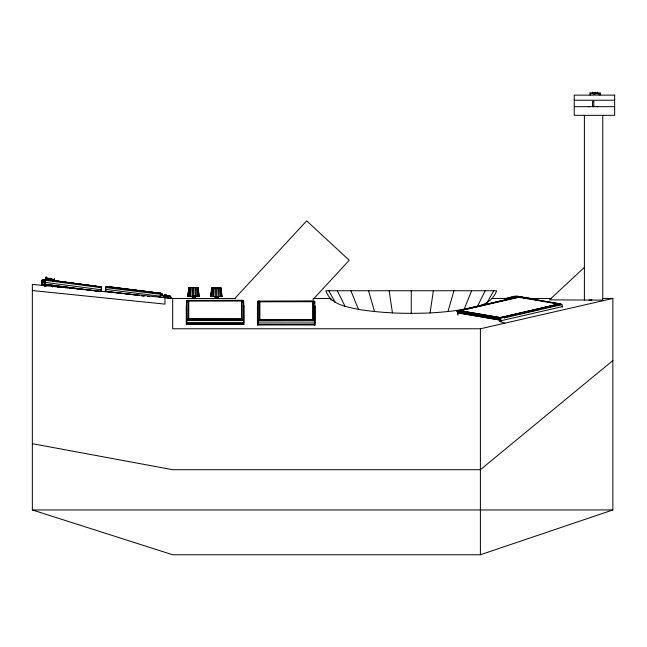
<?xml version="1.0" encoding="UTF-8"?>
<svg xmlns="http://www.w3.org/2000/svg" width="647" height="647" viewBox="0 0 647 647"><rect width="100%" height="100%" fill="white"/><g stroke="black" fill="none" stroke-linecap="round" stroke-linejoin="round"><path stroke-width="0.97" d="M313.294 319.755L312.695 319.731M193.615 287.575L193.55 298.186M216.478 287.842L216.3 298.453M500.285 317.814L559.89 303.783L518.813 296.771L457.114 310.835M458.626 310.875L518.862 296.811L518.805 297.313L460.292 310.722M257.846 320.904L257.805 301.817M192.604 287.575L192.329 298.186M215.16 296.528L215.467 287.842M500.543 321.745L500.244 317.612L459.087 310.641M518.854 296.819L558.943 303.815M462.249 309.945L461.659 309.759L461.723 310.439M190.687 296.261L191.334 287.575M213.55 296.528L214.189 287.842M457.704 313.852C457.793 313.011 457.122 310.334 458.505 310.859L518.829 296.933M504.49 317.758L503.989 316.973M166.789 295.994L170.452 296.601L171.463 298.291L166.958 297.838L167.144 296.213M189.644 296.261L190.501 287.575M212.499 296.528L213.364 287.842M166.958 297.838L167.12 296.261M169.271 296.649L169.336 295.986A1.181 1.027 -84.2 0 1 168.835 295.938A1.181 1.027 -84.2 0 1 168.333 295.889M42.937 281.857L42.969 281.615M562.251 306.646L500.818 320.791L500.932 321.3L500.705 318.696M558.798 304.122L518.797 297.248M104.838 291.781L104.895 291.279M105.785 287.139L105.396 290.212L105.558 289.33L159.995 296.189M105.785 286.783L105.445 290.171L105.558 289.532M105.801 289.557L105.647 291.603M105.598 291.611L105.882 289.476M106.31 287.325L106.448 286.508M106.642 287.244L106.82 286.605M161.418 294.345L161.491 293.463M162.203 294.328L162.146 294.83L162.211 293.981M188.544 296.261L189.636 287.575M211.407 296.528L212.491 287.842M313.391 301.267L313.383 319.569L312.671 319.699L312.671 301.745L314.24 301.162L258.323 301.162M106.027 287.519L106.698 287.397M105.574 291.49L139.534 295.396M107.143 286.977C106.286 286.314 106.512 287.519 107.265 286.467L161.063 293.301L106.375 286.661M107.038 286.54L107.895 287.009L107.418 286.629M161.321 294.482L162.009 294.369L161.354 294.288M45.403 281.728L45.403 281.308M101.377 289.775L44.999 282.367L44.417 283.022L44.942 279.73M44.837 280.539L45.897 278.161L45.808 278.711M44.966 282.812L44.999 282.367L44.125 285.998M45.217 280.353L45.419 279.625L46.689 279.682L100.455 286.734M44.991 284.389L45.605 280.369L45.153 280.515M46.131 280.361L46.705 279.512L100.309 286.88M46.713 279.836L47.344 279.933M46.455 284.793L46.891 284.631M47.231 284.955L68.024 287.689M100.722 287.64L100.867 286.912L46.479 279.747M100.851 287.478L100.835 286.815M100.819 291.603L101.045 289.84M101.215 288.57L101.336 287.203M100.859 291.684L101.086 289.937M101.272 288.538L101.409 287.761M101.328 290.293L101.757 287.672M44.53 282.844L41.861 282.699C41.756 284.729 41.157 279.658 42.613 280.58L42.815 279.795M42.079 280.685L42.233 279.925L42.144 280.45M42.435 280.814L41.804 284.615M42.346 281.647L41.893 284.858M42.532 282.577L42.443 283.095L42.767 279.827M42.961 280.62L43.05 279.989M43.139 280.588L42.5 284.607M43.317 280.426L43.462 279.722L43.3 280.491M43.672 280.58L43.81 279.86M188.002 296.261L189.207 287.575M210.865 296.528L212.07 287.842M187.832 296.261L189.07 287.575M210.696 296.528L211.933 287.842M430.053 312.938C445.993 311.975 461.958 310.423 477.437 306.346C486.002 304.333 493.596 299.302 496.645 290.746L325.87 290.746C330.455 304.543 346.153 306.783 358.446 309.355C382.102 313.213 406.146 313.908 430.053 312.938L433.361 290.746M186.943 324.414L187.04 322.133M258.096 324.94L258.193 322.699M242.431 319.278L188.026 319.238L188.034 300.378M259.876 319.731L259.188 319.569L259.188 301.235L258.355 301.203M188.123 300.661L188.746 300.904L188.746 319.165L188.123 319.311M187.193 319.416L187.193 320.071M258.379 319.917L258.371 320.597M314.774 301.737L314.725 301.219M258.347 303.022L258.347 302.367C260.021 302.772 258.663 299.731 258.905 302.327M187.962 300.58L187.962 301.567L187.97 300.548L242.504 300.426L242.293 301.567M187.226 300.362L188.73 300.871L241.533 300.871L243.029 300.362M243.62 302.206L243.102 302.214M257.789 301.971L257.797 323.516L257.878 322.966L314.717 322.974M243.296 320.427L242.674 320.152M314.45 320.952L313.827 320.677M44.101 285.764L44.95 282.092M45.573 279.69L46.204 276.803L45.557 279.447M52.472 286.969L52.917 285.092M53.952 280.588L54.348 278.679L54.178 279.318M45.452 279.949L46.188 279.779M164.039 295.663L160.302 295.574L158.976 297.022L163.489 297.483L164.014 295.711M164.637 295.889C168.649 300.143 163.602 291.473 165.309 296.973A0.841 0.841 0 0 1 164.71 295.687M186.676 322.974L186.724 322.441L243.563 322.449M486.633 304.559L487.126 302.65L493.742 290.746M99.695 286.783L100.277 286.686M186.651 320.427L186.611 300.378L243.555 300.354L243.62 322.99L243.636 301.081M314.79 323.443L314.782 301.971M447.959 311.579L453.951 290.746M186.684 322.934L186.651 301.073M257.789 303.022L258.29 303.087L258.379 302.295M106.998 286.613L161.232 293.374M562.211 306.646L562.348 307.115L562.13 304.527M105.776 287.705L105.785 287.179M105.687 287.575L162.316 294.539M105.736 291.199L138.515 295.388M43.915 284.874L42.031 284.567M187.994 319.206L242.261 319.206L242.261 300.475M464.069 309.355L471.639 290.746M559.493 304.454L559.518 304.947M161.022 293.39L160.31 293.423M46.705 279.617L47.36 279.868M44.344 280.426L44.853 280.41M42.071 280.58L42.605 280.612M477.437 306.346L485.21 290.746M257.789 302.537L257.862 301.203M504.393 317.224L500.212 318.292L457.251 310.932M44.611 284.656L45.314 280.264M457.008 310.892L457.097 311.587M107.362 286.815L107.895 287.058M234.699 298.59L306.678 220.862L349.275 260.304L312.946 299.537M258.986 319.877L313.415 319.739M101.223 287.252L98.223 286.847M584.395 267.357L549.489 299.868L602.786 300.111M612.855 360.541L480.406 469.698L172.692 469.698L32.35 443.688M259.115 301.421L313.633 301.219M186.643 302.206L187.751 301.462M258.29 303.055L257.805 303.055M457.906 310.697L458.561 310.722M560.569 303.944L560.779 304.575M257.441 325.239L257.441 305.942M313.803 319.869L313.9 320.548M315.129 325.239L315.178 305.966M186.279 305.085L186.279 324.713M242.649 319.335L242.746 320.022L242.69 319.432M243.976 324.713L243.976 305.085M107.208 286.621L107.912 286.993M559.946 303.839L499.581 317.847L500.171 317.879M235.338 298.469L172.692 298.461L32.35 284.389L32.35 509.949L172.692 554.762L480.406 554.762L612.855 509.949L612.855 298.461L602.786 298.461M45.031 280.499L46.139 280.442M45.177 284.179L44.611 284.421L73.912 288.206M45.702 284.454L46.155 284.308M46.81 284.623L46.374 284.761L68.032 287.624M99.97 286.88L100.431 286.718M558.838 304.147L559.776 304.098M243.337 320.322L186.918 320.378L187.59 320.152M314.491 320.847L258.08 320.912L258.743 320.677M242.674 301.316L243.329 301.154M505.17 298.607L514.866 296.189M506.083 298.607L514.891 296.35M508.121 298.534L514.988 296.787M559.89 303.783L500.317 317.556L459.176 310.511M503.18 317.313L517.754 313.949M519.695 313.504L523.585 312.606M525.526 312.161L540.099 308.805M542.04 308.36L545.931 307.462M547.872 307.018L559.526 304.325M503.196 317.515L509.027 316.173M510.968 315.72L514.858 314.822M516.799 314.377L534.285 310.35M542.057 308.562L545.947 307.665M547.888 307.22L559.55 304.527M505.202 317.224L509.092 316.294M516.856 314.491L520.762 313.609M522.679 313.148L534.382 310.471M536.282 310.018L540.221 309.129M547.936 307.333L551.891 306.435M553.759 305.991L559.671 304.648M504.159 317.903L561.717 304.68L560.674 304.721M172.692 298.461L172.692 328.773L480.406 328.773L612.855 298.461M503.431 316.973L503.989 317.006M43.592 279.844L44.247 279.73M44.683 284.656L41.966 284.494L44.02 284.769M41.926 284.607L42.702 284.389M43.017 284.64L43.681 284.526M44.328 284.842L43.713 285.101M504.409 317.256L504.514 317.75M588.883 300.111L591.859 299.909M458.561 311.49L457.534 311.53L500.293 318.931M591.309 93.047L594.108 93.047M596.008 93.047L598.807 93.047M590.104 93.548L600.012 93.548M593.404 94.058L594.973 94.058L594.973 92.238M598.443 94.058L600.012 94.058M574.229 100.236L614.65 100.236M574.229 106.666L614.65 106.666M588.681 106.706L589.377 106.706M592.846 106.706L593.534 106.706M597.003 106.706L597.699 106.706M220.95 287.842L211.82 287.842L210.574 296.528L222.075 296.528M199.211 296.261L187.687 296.261L188.981 287.575L198.087 287.575L199.187 296.261M313.14 298.461L330.318 298.469L331.321 300.216M492.197 298.477L513.128 298.469M526.076 298.469L550.993 298.469M188.665 300.693L241.598 300.693M242.512 301.502L243.07 301.478L243.07 302.189M259.819 301.534L312.752 301.534M259.188 301.276L259.876 301.785L312.687 301.712M186.668 302.222L187.137 302.222M243.126 302.222L243.595 302.222M314.28 303.055L314.749 303.055L314.24 302.335L313.439 302.367L313.666 301.3M242.593 319.481L187.662 319.481L242.593 319.691M259.188 319.569L313.383 319.569M187.04 320.297L243.248 320.297M188.091 323.88L242.18 323.88M187.04 324.147L243.248 324.147M187.015 324.26L243.248 324.26M258.193 324.681L314.402 324.681M258.169 324.794L314.402 324.794M32.35 509.949L612.855 509.949M162.049 295.202L163.44 295.339M167.468 295.736L170.25 296.011M162.704 295.776L163.497 295.849M160.634 295.105L163.416 295.38M167.444 295.792L170.226 296.075M163.594 296.415L163.942 296.455A1.44 1.44 0 0 0 166.182 297.418A1.44 1.44 0 0 0 166.109 294.983A1.44 1.44 0 0 0 163.934 296.075M32.35 290.543L164.936 304.114L164.936 297.685M161.807 293.884C161.329 294.272 162.446 294.442 161.216 293.568L161.782 293.609M109.828 287.147L124.159 288.942M125.68 289.144L129.133 289.565M130.637 289.767L134.115 290.228M135.587 290.39L139.097 290.843M140.545 291.021L149.465 292.145M151.398 292.468L155.062 292.824M156.396 293.018L160.052 293.455M109.796 287.357L112.861 287.648M114.754 287.98L117.803 288.271M119.711 288.602L121.693 288.853M125.655 289.338L127.677 289.516M130.613 289.969L133.096 290.228M135.563 290.6L138.547 290.883M140.52 291.231L143.48 291.506M145.47 291.854L148.422 292.129M151.39 292.501L153.42 292.808M156.372 293.228L158.353 293.471M161.208 293.738L161.799 293.649M141.491 295.647L144.507 296.027M147.443 296.391L149.489 296.649M141.499 295.76L143.497 296.011M109.238 291.837L111.333 292.072M111.454 292.307L109.214 292.023L111.187 292.331M48.282 280.078L56.2 281.113M58.149 281.38L61.158 281.768M63.131 282.027L66.131 282.399M68.089 282.674L71.121 283.054M73.038 283.329L81.093 284.397M82.937 284.631L86.083 285.052M87.895 285.278L96.055 286.33M97.794 286.581L100.754 286.953M47.263 280.151L49.245 280.41M76.969 284.057L78.95 284.316M91.825 286.006L94.373 286.33M45.484 280.353L100.422 287.575M100.835 291.49L44.651 284.316L99.824 291.473M76.362 288.505L78.918 288.861M70.013 287.883L73.483 288.344M78.926 289.055L76.92 288.772L78.918 289.12M70.005 287.947L72.974 288.336M188.73 319.125L188.034 319.036L242.229 319.036L241.517 319.149L241.517 300.92L242.132 300.661M43.681 280.661L43.034 280.572L45.128 280.855M51.606 285.594L62.541 287.05M64.522 287.317L66.512 287.583M70.474 288.109L72.48 288.384M42.597 284.494L44.586 284.761M52.544 285.828L62.5 287.163M64.49 287.43L66.479 287.697M70.458 288.23L72.448 288.497M52.108 285.909L55.076 286.306M59.419 286.888L57.057 286.572L59.031 286.896M52.1 285.974L55.068 286.37M52.472 286.152L54.445 286.475M57.421 286.815L59.451 287.066M457.097 311.385L456.96 310.892M516.832 296.116L531.761 298.582M516.848 296.277L518.845 296.633M520.803 296.981L522.825 297.296M524.741 297.636L530.783 298.607M515.877 295.849L515.958 296.52L520.9 297.361M522.873 297.693L524.854 298.016M526.828 298.34L528.801 298.671M460.615 311.207L462.597 311.547M464.578 311.886L473.499 313.407M479.451 314.426L481.433 314.765M483.414 315.105L485.396 315.445M487.377 315.776L489.358 316.116M494.316 316.965L496.298 317.305M498.287 317.645L500.268 317.984M500.713 318.753L500.252 318.575M458.488 311.83L499.524 318.809M458.666 312.962L499.654 319.958M458.658 313.043L499.646 320.039M50.037 279.48L50.935 279.666L49.843 279.399M44.15 285.925L45.961 286.338M47.894 278.986L48.735 279.197M186.934 301.154L187.59 301.316M499.314 321.316L504.83 323.185M187.614 319.335L187.573 320.071M258.768 319.869L258.671 320.548M101.223 286.823L101.191 287.567M314.458 324.931L314.45 323.112M257.838 301.219L257.821 301.761M243.321 324.414L243.296 322.578M243.248 324.519L243.151 322.117M314.191 319.942L314.191 320.597M243.078 320.103L243.07 319.416M259.884 301.712L259.9 319.699M561.281 304.527L561.224 303.904M166.012 295.663L166.19 296.043A0.841 0.841 0 0 0 165.883 295.493M171.495 298.218L170.484 296.536L166.813 295.938M328.773 290.746L335.389 302.65M337.305 290.746L345.077 306.346M457.591 311.644L457.995 315.21M350.876 290.746L358.446 309.355M368.564 290.746L374.556 311.579M314.353 324.98L314.402 322.699M389.154 290.746L392.462 312.938M220.926 287.842L222.05 296.528M220.837 287.842L221.929 296.528M197.974 287.575L199.074 296.261M518.87 296.682L518.918 297.507M220.934 289.775L221.403 293.633M197.836 287.575L198.071 289.508M198.305 291.433L198.661 294.328M220.368 287.842L221.339 296.528M197.505 287.575L198.483 296.261M219.778 287.842L220.603 296.528M196.923 287.575L197.739 296.261M560.642 304.033L560.698 304.64M461.238 309.905L461.295 310.366M218.735 287.842L219.284 296.528M195.879 287.575L196.421 296.261M217.813 287.842L218.185 298.453M194.957 287.575L195.265 296.261M602.786 115.336L602.786 300.879M600.012 92.238L600.012 95.125M597.99 93.718L597.99 93.047A1.181 0.59 90 0 1 597.699 93.047A1.181 1.181 0 0 1 597.116 93.047A1.181 0.59 -90 0 1 596.825 93.047L596.825 93.718M597.658 92.238L597.699 93.718M597.488 92.238L597.488 93.548M597.116 93.718L597.116 93.047A1.181 0.59 90 0 1 596.825 93.047M595.143 92.238L595.143 94.058M593.291 93.718L593.291 93.047A1.181 0.59 90 0 1 593 93.047A1.181 1.181 0 0 1 592.417 93.047A1.181 0.59 -90 0 1 592.126 93.047L592.126 93.718M593 93.047L593 93.718M592.628 92.238L592.628 93.548M592.458 92.238L592.417 93.718M590.104 92.238L590.104 95.125M584.395 115.336L584.395 300.111M480.406 328.773L480.406 554.762M411.257 290.746L411.257 313.399M218.516 296.528L218.516 298.453M218.403 296.528L218.387 298.453M218.071 296.528L218.071 298.453M217.999 296.528L217.999 298.453M217.732 296.528L217.715 298.453M217.408 296.528L217.408 298.453M217.303 296.528L217.303 298.453M217.044 296.528L217.044 298.453M216.858 296.528L216.858 298.453M216.664 296.528L216.664 298.453M215.977 296.528L215.993 298.453M215.71 296.528L215.637 298.453M215.524 296.528L215.524 298.453M215.184 296.528L215.192 298.453M195.661 298.186L195.54 296.261L195.483 298.186M195.329 296.261L195.329 298.186M195.135 296.261L195.135 298.186M194.868 296.261L194.868 298.186M194.852 296.261L194.852 298.186M194.545 296.261L194.545 298.186M194.44 296.261L194.44 298.186M194.181 296.261L194.181 298.186M193.995 296.261L193.995 298.186M193.809 296.261L193.809 298.186M193.445 296.261L193.445 298.186M193.138 296.261L193.113 298.186M192.855 296.261L192.855 298.186M192.774 296.261L192.774 298.186M192.66 296.261L192.66 298.186M192.45 296.261L192.507 298.186M187.193 301.534L187.193 302.189M187.112 322.117L187.112 324.123M592.417 93.047A1.181 0.59 90 0 1 592.126 93.047M161.524 295.194A1.181 1.027 -84.2 0 0 162.025 295.242A1.181 1.027 -84.2 0 0 162.526 295.299M169.36 295.922A1.181 1.027 -84.4 0 1 168.859 295.873M163.958 296.035A1.44 1.44 0 0 1 166.23 295A1.44 1.44 0 0 1 165.988 297.491M164.548 297.345A1.44 1.44 0 0 1 163.966 296.407M45.856 279.569L45.735 280.28L45.872 279.536M99.258 286.912L100.447 286.572L99.282 286.888M49.132 278.356L51.121 278.825L49.156 278.356M48.937 278.533L46.851 278.056L48.913 278.533M49.043 278.76L51.032 279.229L49.067 278.768M51.226 279.051L53.224 279.52L51.259 279.059M614.65 95.125L574.229 95.125L574.229 115.336L614.65 115.336L614.65 95.125M593.833 101.393L592.547 101.393L592.547 106.197L593.833 106.197L593.833 101.393M215.362 298.453L215.362 296.528L215.305 298.453M164.88 296.9A0.841 0.841 0 0 0 166.198 296.31A0.841 0.841 0 0 0 165.025 295.461A0.841 0.841 0 0 0 164.88 296.9"/></g></svg>
